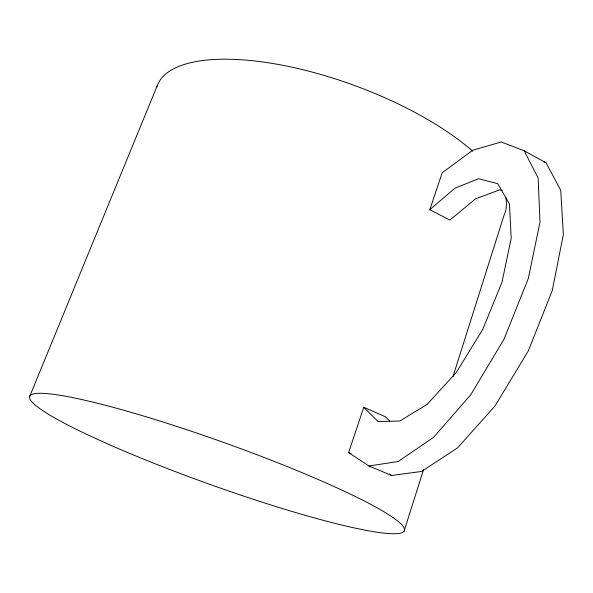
<?xml version="1.0" encoding="UTF-8"?>
<svg xmlns="http://www.w3.org/2000/svg" width="593" height="593" viewBox="0 0 593 593"><rect width="100%" height="100%" fill="white"/><g stroke="black" fill="none" stroke-linecap="round" stroke-linejoin="round"><path stroke-width="0.89" d="M404.018 531.35A199.04 22.06 19.7 0 0 136.931 414.062A199.04 22.06 19.7 0 0 110.313 445.084A199.04 22.06 19.7 0 0 404.018 531.35L423.58 469.515M452.933 376.763L504.08 215.103A185.135 68.158 20.1 0 0 505.725 197.373M502.204 190.568L499.625 189.871L475.46 198.9L449.909 220.047L429.799 209.744L442.156 172.793L472.799 150.207L501.263 141.979L524.212 150.83L546.005 162.786L560.733 190.257L563.35 234.487L552.246 290.674L528.281 350.952L494.94 406.072L457.514 447.893L421.579 471.45L391.617 475.49L368.979 465.987L348.61 452.615L363.761 407.28L385.257 416.694L389.779 421.089M29.65 396.532L157.367 85.377M429.799 209.744L454.979 188.174L478.633 178.723L497.794 183.711L509.469 204.036L511.203 238.327L501.937 282.416L482.606 329.701L456.217 372.567L427.123 404.374L399.838 421.03L377.971 421.504L363.761 407.28M368.979 465.987L398.177 461.495L433.527 437.382L470.634 394.945L503.991 339.255L528.296 278.547L539.993 222.167L538.133 178.004L524.212 150.83M543.47 161.785L546.005 162.786M348.61 452.615L351.123 453.675M389.349 474.029L391.617 475.49M156.811 86.993A185.135 68.158 20.1 0 1 286.375 66.008A185.135 68.158 20.1 0 1 472.777 151.222"/></g></svg>
